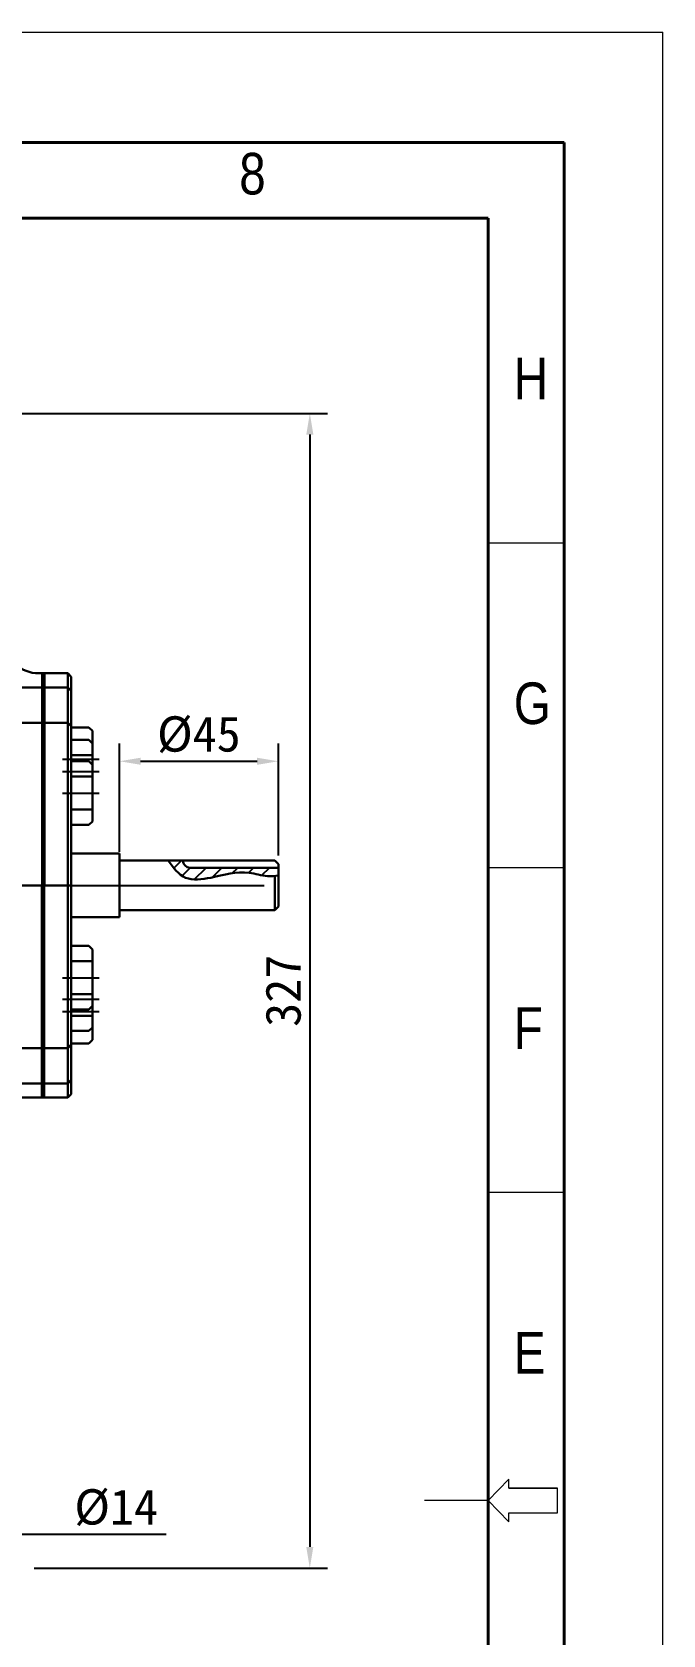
# Model space of a CAD drawing. Header units: millimetres. Extents: x 918 to 1207, y 512 to 723.
# Drawn here: x 1162.3 to 1206.9, y 609.2 to 722.5 of the extents above; entities that cross this region are included whole.
import ezdxf
from ezdxf.enums import TextEntityAlignment as Align

# ---------------------------------------------------------------- set-up
doc = ezdxf.new("R2010")
doc.units = ezdxf.units.MM
doc.header["$PDSIZE"] = -1
doc.linetypes.add('CENTER', pattern=[10.159999999999998, 6.35, -1.27, 1.27, -1.27])
doc.layers.get('0').update_dxf_attribs({"lineweight": 30})
doc.layers.add('中心线', color=1, linetype='CENTER')
doc.layers.add('细线', color=7, linetype='Continuous')
for name, color, linetype, lineweight in [('特粗线', 7, 'Continuous', 60), ('粗实线', 7, 'Continuous', 40), ('细实线', 7, 'Continuous', 18)]:
    doc.layers.add(name, color=color, linetype=linetype, lineweight=lineweight)
doc.styles.add('SEACAD_arial_ttf', font='arial.ttf', dxfattribs={"height": 0.2})
doc.dimstyles.new('ISO-25', dxfattribs={"dimtxt": 2.5, "dimasz": 1.5, "dimexe": 1.25, "dimexo": 0.625, "dimtad": 1, "dimdec": 0, "dimlfac": 4, "dimtxsty": 'Standard', "dimcen": 2.5, "dimadec": 0, "dimazin": 0, "dimtfac": 1, "dimtdec": 0, "dimtmove": 0, "dimatfit": 3, "dimfxl": 1, "dimarcsym": 0})

# ---------------------------------------------------------------- blocks, each defined once
blk = doc.blocks.new('*D80')
at = {"layer": 'Defpoints', "color": 0, "transparency": 16777216}
for p in [(1141.820648950968, 695.5471007774372), (1161.802600501448, 613.8971007774371), (1181.933062581362, 613.8971007774371)]:
    blk.add_point(p, dxfattribs=at)
at = {"layer": '细线', "color": 0, "lineweight": -2, "transparency": 16777216}
for p, q in [((1142.445648950968, 695.5471007774372), (1183.183062581362, 695.5471007774372)), ((1181.933062581362, 694.0471007774372), (1181.933062581362, 615.3971007774371)), ((1162.427600501448, 613.8971007774371), (1183.183062581362, 613.8971007774371))]:
    blk.add_line(p, q, dxfattribs=at)
at = {"layer": '细线', "color": 0, "transparency": 16777216}
for points in [[(1181.683062581362, 694.0471007774372), (1182.183062581362, 694.0471007774372), (1181.933062581362, 695.5471007774372)], [(1181.683062581362, 615.3971007774371), (1182.183062581362, 615.3971007774371), (1181.933062581362, 613.8971007774371)]]:
    blk.add_solid(points, dxfattribs=at)
at = {"layer": '细线', "color": 0, "transparency": 16777216, "insert": (1180.058062581362, 654.7221007774372), "char_height": 2.5, "attachment_point": 5, "rotation": 90}
blk.add_mtext('327', dxfattribs=at)
blk = doc.blocks.new('*D83')
at = {"layer": 'Defpoints', "color": 0, "transparency": 16777216}
for p in [(1159.450364831033, 616.3021231396233), (1155.950364831033, 613.8971007774371), (1159.450364831033, 613.8971007774371)]:
    blk.add_point(p, dxfattribs=at)
at = {"layer": '细线', "color": 0, "lineweight": -2, "transparency": 16777216}
for p, q in [((1155.950364831033, 614.5221007774371), (1155.950364831033, 617.5521231396233)), ((1159.450364831033, 614.5221007774371), (1159.450364831033, 617.5521231396233)), ((1154.450364831033, 616.3021231396233), (1152.950364831033, 616.3021231396233)), ((1155.950364831033, 616.3021231396233), (1159.450364831033, 616.3021231396233)), ((1160.950364831033, 616.3021231396233), (1171.767478327271, 616.3021231396233))]:
    blk.add_line(p, q, dxfattribs=at)
at = {"layer": '细线', "color": 0, "transparency": 16777216}
for points in [[(1154.450364831033, 616.5521231396233), (1154.450364831033, 616.0521231396233), (1155.950364831033, 616.3021231396233)], [(1160.950364831033, 616.5521231396233), (1160.950364831033, 616.0521231396233), (1159.450364831033, 616.3021231396233)]]:
    blk.add_solid(points, dxfattribs=at)
at = {"layer": '细线', "color": 0, "transparency": 16777216, "insert": (1168.225811660605, 618.1771231396233), "char_height": 2.5, "attachment_point": 5}
blk.add_mtext('%%c14', dxfattribs=at)
blk = doc.blocks.new('*D85')
at = {"layer": 'Defpoints', "color": 0, "transparency": 16777216}
for p in [(1179.705100501448, 670.9489215053648), (1168.455100501448, 663.9221007774372), (1179.705100501448, 663.6721007774372)]:
    blk.add_point(p, dxfattribs=at)
at = {"layer": '细线', "color": 0, "lineweight": -2, "transparency": 16777216}
for p, q in [((1168.455100501448, 664.5471007774372), (1168.455100501448, 672.1989215053648)), ((1179.705100501448, 664.2971007774372), (1179.705100501448, 672.1989215053648)), ((1169.955100501448, 670.9489215053648), (1178.205100501448, 670.9489215053648))]:
    blk.add_line(p, q, dxfattribs=at)
at = {"layer": '细线', "color": 0, "transparency": 16777216}
for points in [[(1169.955100501448, 671.1989215053648), (1169.955100501448, 670.6989215053648), (1168.455100501448, 670.9489215053648)], [(1178.205100501448, 671.1989215053648), (1178.205100501448, 670.6989215053648), (1179.705100501448, 670.9489215053648)]]:
    blk.add_solid(points, dxfattribs=at)
at = {"layer": '细线', "color": 0, "transparency": 16777216, "insert": (1174.080100501448, 672.8239215053648), "char_height": 2.5, "attachment_point": 5}
blk.add_mtext('%%c45', dxfattribs=at)

msp = doc.modelspace()

# ---------------------------------------------------------------- hatches: boundary and pattern name
at = {"layer": '细线'}
h = msp.add_hatch(dxfattribs=at)
h.set_pattern_fill('ANSI31', color=256, scale=0.25)
h.set_pattern_definition([(45, (784.7064325474807, 446.4104344822089), (-0.561266007566822, 0.5612660075668221), [])])
edge = h.paths.add_edge_path()
edge.add_arc((1173.455100501448, 663.9221007774372), 0.5, 180.0000000000032, 270, ccw=False)
edge.add_line((1172.955100501448, 663.9221007774372), (1171.915546593071, 663.9221007774372))
edge.add_spline(control_points=[(1171.915546593071, 663.9221007774372), (1172.279375791623, 663.4242363939811), (1173.021211739653, 662.4091070465807), (1175.29968079186, 662.7334654695519), (1177.166431800583, 663.309212359482), (1178.676631200329, 662.8072019380328), (1179.286296194024, 662.8261168431527), (1179.455100501448, 662.8431700209604)], knot_values=[0, 0, 0, 0, 6.86265213499247, 13.99272535800175, 24.93198660232179, 30.28332613677831, 32.33208283518494, 32.33208283518494, 32.33208283518494, 32.33208283518494], degree=3, periodic=0)
edge.add_spline(control_points=[(1179.455100501448, 662.8431700209604), (1179.538430384688, 662.8515882855015), (1179.621763985108, 662.8628860877291), (1179.705100501448, 662.8764427274077)], knot_values=[32.33208283518494, 32.33208283518494, 32.33208283518494, 32.33208283518494, 33.34344717221202, 33.34344717221202, 33.34344717221202, 33.34344717221202], degree=3, periodic=0)
edge.add_line((1179.705100501448, 662.8764427274077), (1179.705100501448, 663.4221007774372))
edge.add_line((1179.705100501448, 663.4221007774372), (1173.455100501448, 663.4221007774372))

# ---------------------------------------------------------------- linework, layer by layer
for p, q in [((1163.052600501448, 677.172100777437), (1162.738926048056, 677.172100777437)), ((1163.052600501448, 677.172100777437), (1164.802600501448, 677.172100777437)), ((1165.052600501448, 676.922100777437), (1164.802600501448, 677.172100777437)), ((1164.802600501448, 677.1721007774371), (1164.802600501448, 662.1721007774372)), ((1165.052600501448, 675.922100777437), (1165.052600501448, 676.922100777437)), ((1154.200364831033, 676.172100777437), (1164.802600501448, 676.172100777437)), ((1165.052600501448, 675.922100777437), (1164.802600501448, 676.172100777437)), ((1165.052600501448, 673.4221007774371), (1165.052600501448, 675.922100777437)), ((1154.200364831033, 673.6721007774371), (1164.802600501448, 673.6721007774371)), ((1165.052600501448, 673.4221007774371), (1164.802600501448, 673.6721007774371)), ((1165.052600501448, 673.4221007774371), (1165.052600501448, 662.1721007774372)), ((1165.052600501448, 673.3466721769557), (1166.301756513451, 673.3466721769557)), ((1166.551756513451, 673.0966721769557), (1166.301756513451, 673.3466721769557)), ((1165.052600501448, 672.4649213184953), (1166.301756513451, 672.4649213184953)), ((1166.551756513451, 672.2149213184953), (1166.301756513451, 672.4649213184953)), ((1166.499068993736, 672.2676088382103), (1166.551756513451, 672.2676088382103)), ((1166.551756513451, 673.0966721769557), (1166.551756513451, 672.2149213184953)), ((1166.551756513451, 672.2149213184953), (1166.551756513451, 670.6973496976227)), ((1165.052600501448, 671.38585797975), (1166.551756513451, 671.38585797975)), ((1165.052600501448, 670.9473496976227), (1166.301756513451, 670.9473496976227)), ((1166.551756513451, 670.6973496976227), (1166.301756513451, 670.9473496976227)), ((1165.052600501448, 669.8682863588773), (1166.551756513451, 669.8682863588773)), ((1166.551756513451, 670.6973496976227), (1166.551756513451, 668.6973496976227)), ((1166.551756513451, 666.6973496976227), (1166.551756513451, 668.6973496976227)), ((1165.052600501448, 667.5264130363681), (1166.551756513451, 667.5264130363681)), ((1165.052600501448, 666.4473496976227), (1166.301756513451, 666.4473496976227)), ((1166.551756513451, 666.6973496976227), (1166.301756513451, 666.4473496976227)), ((1168.455100501448, 664.4221007774373), (1165.052600501448, 664.4221007774372)), ((1168.455100501448, 664.4221007774372), (1168.455100501448, 659.9221007774372)), ((1179.455100501448, 663.9221007774372), (1168.455100501448, 663.9221007774372)), ((1172.955100501448, 663.9221007774372), (1172.955100501448, 663.9221007774372)), ((1179.705100501448, 663.4221007774372), (1173.455100501448, 663.4221007774372)), ((1179.705100501448, 663.6721007774372), (1179.455100501448, 663.9221007774372)), ((1179.705100501448, 660.6721007774372), (1179.705100501448, 663.6721007774372)), ((1152.950364831033, 662.1721007774372), (1165.052600501448, 662.1721007774372)), ((1164.802600501448, 647.1721007774372), (1164.802600501448, 662.1721007774372)), ((1165.052600501448, 650.9221007774372), (1165.052600501448, 662.1721007774372)), ((1179.455100501448, 662.8431700209601), (1179.455100501448, 660.4221007774372)), ((1168.455100501448, 659.9221007774371), (1165.052600501448, 659.9221007774372)), ((1179.455100501448, 660.4221007774372), (1168.455100501448, 660.4221007774372)), ((1179.705100501448, 660.6721007774372), (1179.455100501448, 660.4221007774372)), ((1165.052600501448, 657.8968518572515), (1166.301756513451, 657.8968518572515)), ((1166.551756513451, 657.6468518572515), (1166.301756513451, 657.8968518572515)), ((1166.551756513451, 657.6468518572515), (1166.551756513451, 655.6468518572515)), ((1165.052600501448, 656.8177885185062), (1166.551756513451, 656.8177885185062)), ((1166.551756513451, 653.6468518572515), (1166.551756513451, 655.6468518572515)), ((1165.052600501448, 654.475915195997), (1166.551756513451, 654.475915195997)), ((1165.052600501448, 653.3968518572515), (1166.301756513451, 653.3968518572515)), ((1165.052600501448, 652.9583435751242), (1166.551756513451, 652.9583435751242)), ((1166.551756513451, 653.6468518572515), (1166.301756513451, 653.3968518572515)), ((1166.551756513451, 652.1292802363789), (1166.551756513451, 653.6468518572515)), ((1165.052600501448, 651.8792802363789), (1166.301756513451, 651.8792802363789)), ((1166.551756513451, 652.1292802363789), (1166.301756513451, 651.8792802363789)), ((1166.499068993736, 652.076592716664), (1166.551756513451, 652.076592716664)), ((1166.551756513451, 651.2475293779185), (1166.551756513451, 652.1292802363789)), ((1154.200364831033, 650.6721007774372), (1164.802600501448, 650.6721007774372)), ((1165.052600501448, 650.9221007774372), (1164.802600501448, 650.6721007774372)), ((1165.052600501448, 650.9975293779185), (1166.301756513451, 650.9975293779185)), ((1165.052600501448, 650.9221007774372), (1165.052600501448, 648.4221007774372)), ((1166.551756513451, 651.2475293779185), (1166.301756513451, 650.9975293779185)), ((1165.052600501448, 648.4221007774372), (1164.802600501448, 648.1721007774372)), ((1165.052600501448, 648.4221007774372), (1165.052600501448, 647.4221007774372)), ((1154.200364831033, 648.1721007774372), (1164.802600501448, 648.1721007774372)), ((1154.200364831033, 647.1721007774372), (1164.802600501448, 647.1721007774372)), ((1165.052600501448, 647.4221007774372), (1164.802600501448, 647.1721007774372))]:
    msp.add_line(p, q)
for centre, radius, start in [((1162.738926048056, 679.672100777437), 2.5, 228.9351128842483), ((1173.455100501448, 663.9221007774372), 0.5, 180)]:
    msp.add_arc(centre, radius, start, 270)
msp.add_open_spline([(1171.915546593071, 663.9221007774372), (1172.279375791623, 663.4242363939811), (1173.021211739653, 662.4091070465807), (1175.29968079186, 662.7334654695519), (1177.166431800583, 663.309212359482), (1178.759914478743, 662.7795174655696), (1179.452946240776, 662.8354239207013), (1179.705100501448, 662.8764427274077)], degree=3, knots=[0, 0, 0, 0, 6.86265213499247, 13.99272535800175, 24.93198660232179, 30.28332613677831, 33.34344717221202, 33.34344717221202, 33.34344717221202, 33.34344717221202])
at = {"layer": '中心线'}
for p, q in [((1164.42376111399, 671.0966721769557), (1167.02924317622, 671.0966721769557)), ((1164.42376111399, 670.2149213184953), (1167.02924317622, 670.2149213184953)), ((1164.42376111399, 668.6973496976227), (1167.02924317622, 668.6973496976227)), ((1164.42376111399, 655.6468518572515), (1167.02924317622, 655.6468518572515)), ((1164.42376111399, 654.1292802363789), (1167.02924317622, 654.1292802363789)), ((1164.42376111399, 653.2475293779185), (1167.02924317622, 653.2475293779185))]:
    msp.add_line(p, q, dxfattribs=at)
at = {"layer": '中心线', "ltscale": 10}
msp.add_line((1115.200100501448, 662.1721007774371), (1179.608867921406, 662.1721007774372), dxfattribs=at)
at = {"layer": '特粗线'}
for p in [(1163.052600501448, 677.172100777437), (1163.052600501448, 647.1721007774372)]:
    msp.add_line(p, (1163.052600501448, 662.1721007774372), dxfattribs=at)
at = {"layer": '粗实线'}
for p, q in [((1199.928480348345, 714.706293400314), (924.9284803483456, 714.706293400314)), ((924.9284803483447, 714.706293400314), (1199.928480348345, 714.706293400314)), ((1199.928480348345, 520.2618489558697), (1199.928480348345, 714.706293400314)), ((1199.928480348345, 520.2618489558697), (1199.928480348345, 714.706293400314)), ((1194.558109977975, 709.3359230299436), (930.2988507187165, 709.3359230299436)), ((1194.558109977974, 525.6322193262401), (1194.558109977975, 709.3359230299436))]:
    msp.add_line(p, q, dxfattribs=at)
at = {"layer": '细实线'}
for p, q in [((918.2340694900945, 722.506293400314), (1206.928480348345, 722.506293400314)), ((1206.928480348345, 512.4618489558698), (1206.928480348345, 722.506293400314)), ((1199.928480348346, 686.3729600669806), (1194.558109977975, 686.3729600669806)), ((1199.928480348346, 663.4099971040175), (1194.558109977975, 663.4099971040175)), ((1199.928480348346, 640.4470341410549), (1194.558109977974, 640.4470341410549)), ((1194.558109977976, 618.6782819404364), (1196.029206069464, 620.1846154775815)), ((1196.029206069464, 619.5562508159553), (1196.029206069464, 620.1846154775815)), ((1196.029206069464, 619.5562508159553), (1199.461763616268, 619.5562508159553)), ((1199.461763616268, 617.8003130649138), (1199.461763616268, 619.5562508159553)), ((1194.558109977973, 618.6782819404341), (1190.058109977973, 618.6782819404341)), ((1194.558109977976, 618.6782819404364), (1196.029206069464, 617.1719484032872)), ((1196.029206069464, 617.1719484032872), (1196.029206069464, 617.8003130649138)), ((1196.029206069464, 617.8003130649138), (1199.461763616268, 617.8003130649138))]:
    msp.add_line(p, q, dxfattribs=at)
msp.add_lwpolyline([(1199.461763616265, 619.5562508159571), (1196.029206069462, 619.5562508159571), (1196.029206069462, 620.1846154775815), (1194.558109977974, 618.6782819404364), (1196.029206069462, 617.1719484032913), (1196.029206069462, 617.8003130649147), (1199.461763616265, 617.8003130649147), (1199.461763616265, 619.5562508159571)], close=True, dxfattribs=at)
msp.add_lwpolyline([(1199.461763616265, 619.5562508159571), (1196.029206069462, 619.5562508159571), (1196.029206069462, 620.1846154775815), (1194.558109977974, 618.6782819404364), (1196.029206069462, 617.1719484032913), (1196.029206069462, 617.8003130649147), (1199.461763616265, 617.8003130649147), (1199.461763616265, 619.5562508159571)], close=True, dxfattribs=at)
msp.add_lwpolyline([(1199.461763616265, 619.5562508159571), (1196.029206069462, 619.5562508159571), (1196.029206069462, 620.1846154775815), (1194.558109977974, 618.6782819404364), (1196.029206069462, 617.1719484032913), (1196.029206069462, 617.8003130649147), (1199.461763616265, 617.8003130649147), (1199.461763616265, 619.5562508159571)], dxfattribs=at)
msp.add_lwpolyline([(1199.461763616265, 619.5562508159571), (1196.029206069462, 619.5562508159571), (1196.029206069462, 620.1846154775815), (1194.558109977974, 618.6782819404364), (1196.029206069462, 617.1719484032913), (1196.029206069462, 617.8003130649147), (1199.461763616265, 617.8003130649147), (1199.461763616265, 619.5562508159571)], dxfattribs=at)

# ---------------------------------------------------------------- texts
at = {"layer": '细实线', "style": 'SEACAD_arial_ttf', "width": 0.8190000000000001}
for s, p in [('8', (1176.936639914021, 713.9655091676202)), ('H', (1196.369851870175, 699.4841672124744)), ('G', (1196.369851870175, 676.5212042495116)), ('F', (1196.369851870175, 653.558241286549)), ('E', (1196.369851870176, 630.595278323586))]:
    msp.add_text(s, height=2.942192182975514, dxfattribs=at).set_placement(p, align=Align.TOP_LEFT)

# ---------------------------------------------------------------- dimensions: what is measured, and where the dimension line sits
at = {"layer": '细线'}
dim = msp.add_linear_dim(base=(1181.933062581362, 613.8971007774371), p1=(1141.820648950968, 695.5471007774372), p2=(1161.802600501448, 613.8971007774371), angle=90, text='327', dimstyle='ISO-25', override={"dimpost": '%%c<>'}, dxfattribs=at)
dim.commit()
dim.dimension.update_dxf_attribs({"geometry": '*D80', "text_midpoint": (1181.933062581362, 654.7221007774372), "dimtype": 160})
dim = msp.add_linear_dim(base=(1179.705100501448, 670.9489215053648), p1=(1168.455100501448, 663.9221007774372), p2=(1179.705100501448, 663.6721007774372), dimstyle='ISO-25', override={"dimpost": '%%c<>'}, dxfattribs=at)
dim.commit()
dim.dimension.update_dxf_attribs({"geometry": '*D85', "text_midpoint": (1174.080100501448, 672.8239215053648)})
dim = msp.add_linear_dim(base=(1159.450364831033, 616.3021231396233), p1=(1155.950364831033, 613.8971007774371), p2=(1159.450364831033, 613.8971007774371), dimstyle='ISO-25', override={"dimpost": '%%c<>'}, dxfattribs=at)
dim.commit()
dim.dimension.update_dxf_attribs({"geometry": '*D83', "text_midpoint": (1168.225811660605, 616.3021231396233), "dimtype": 160})

doc.saveas('drawing.dxf')
